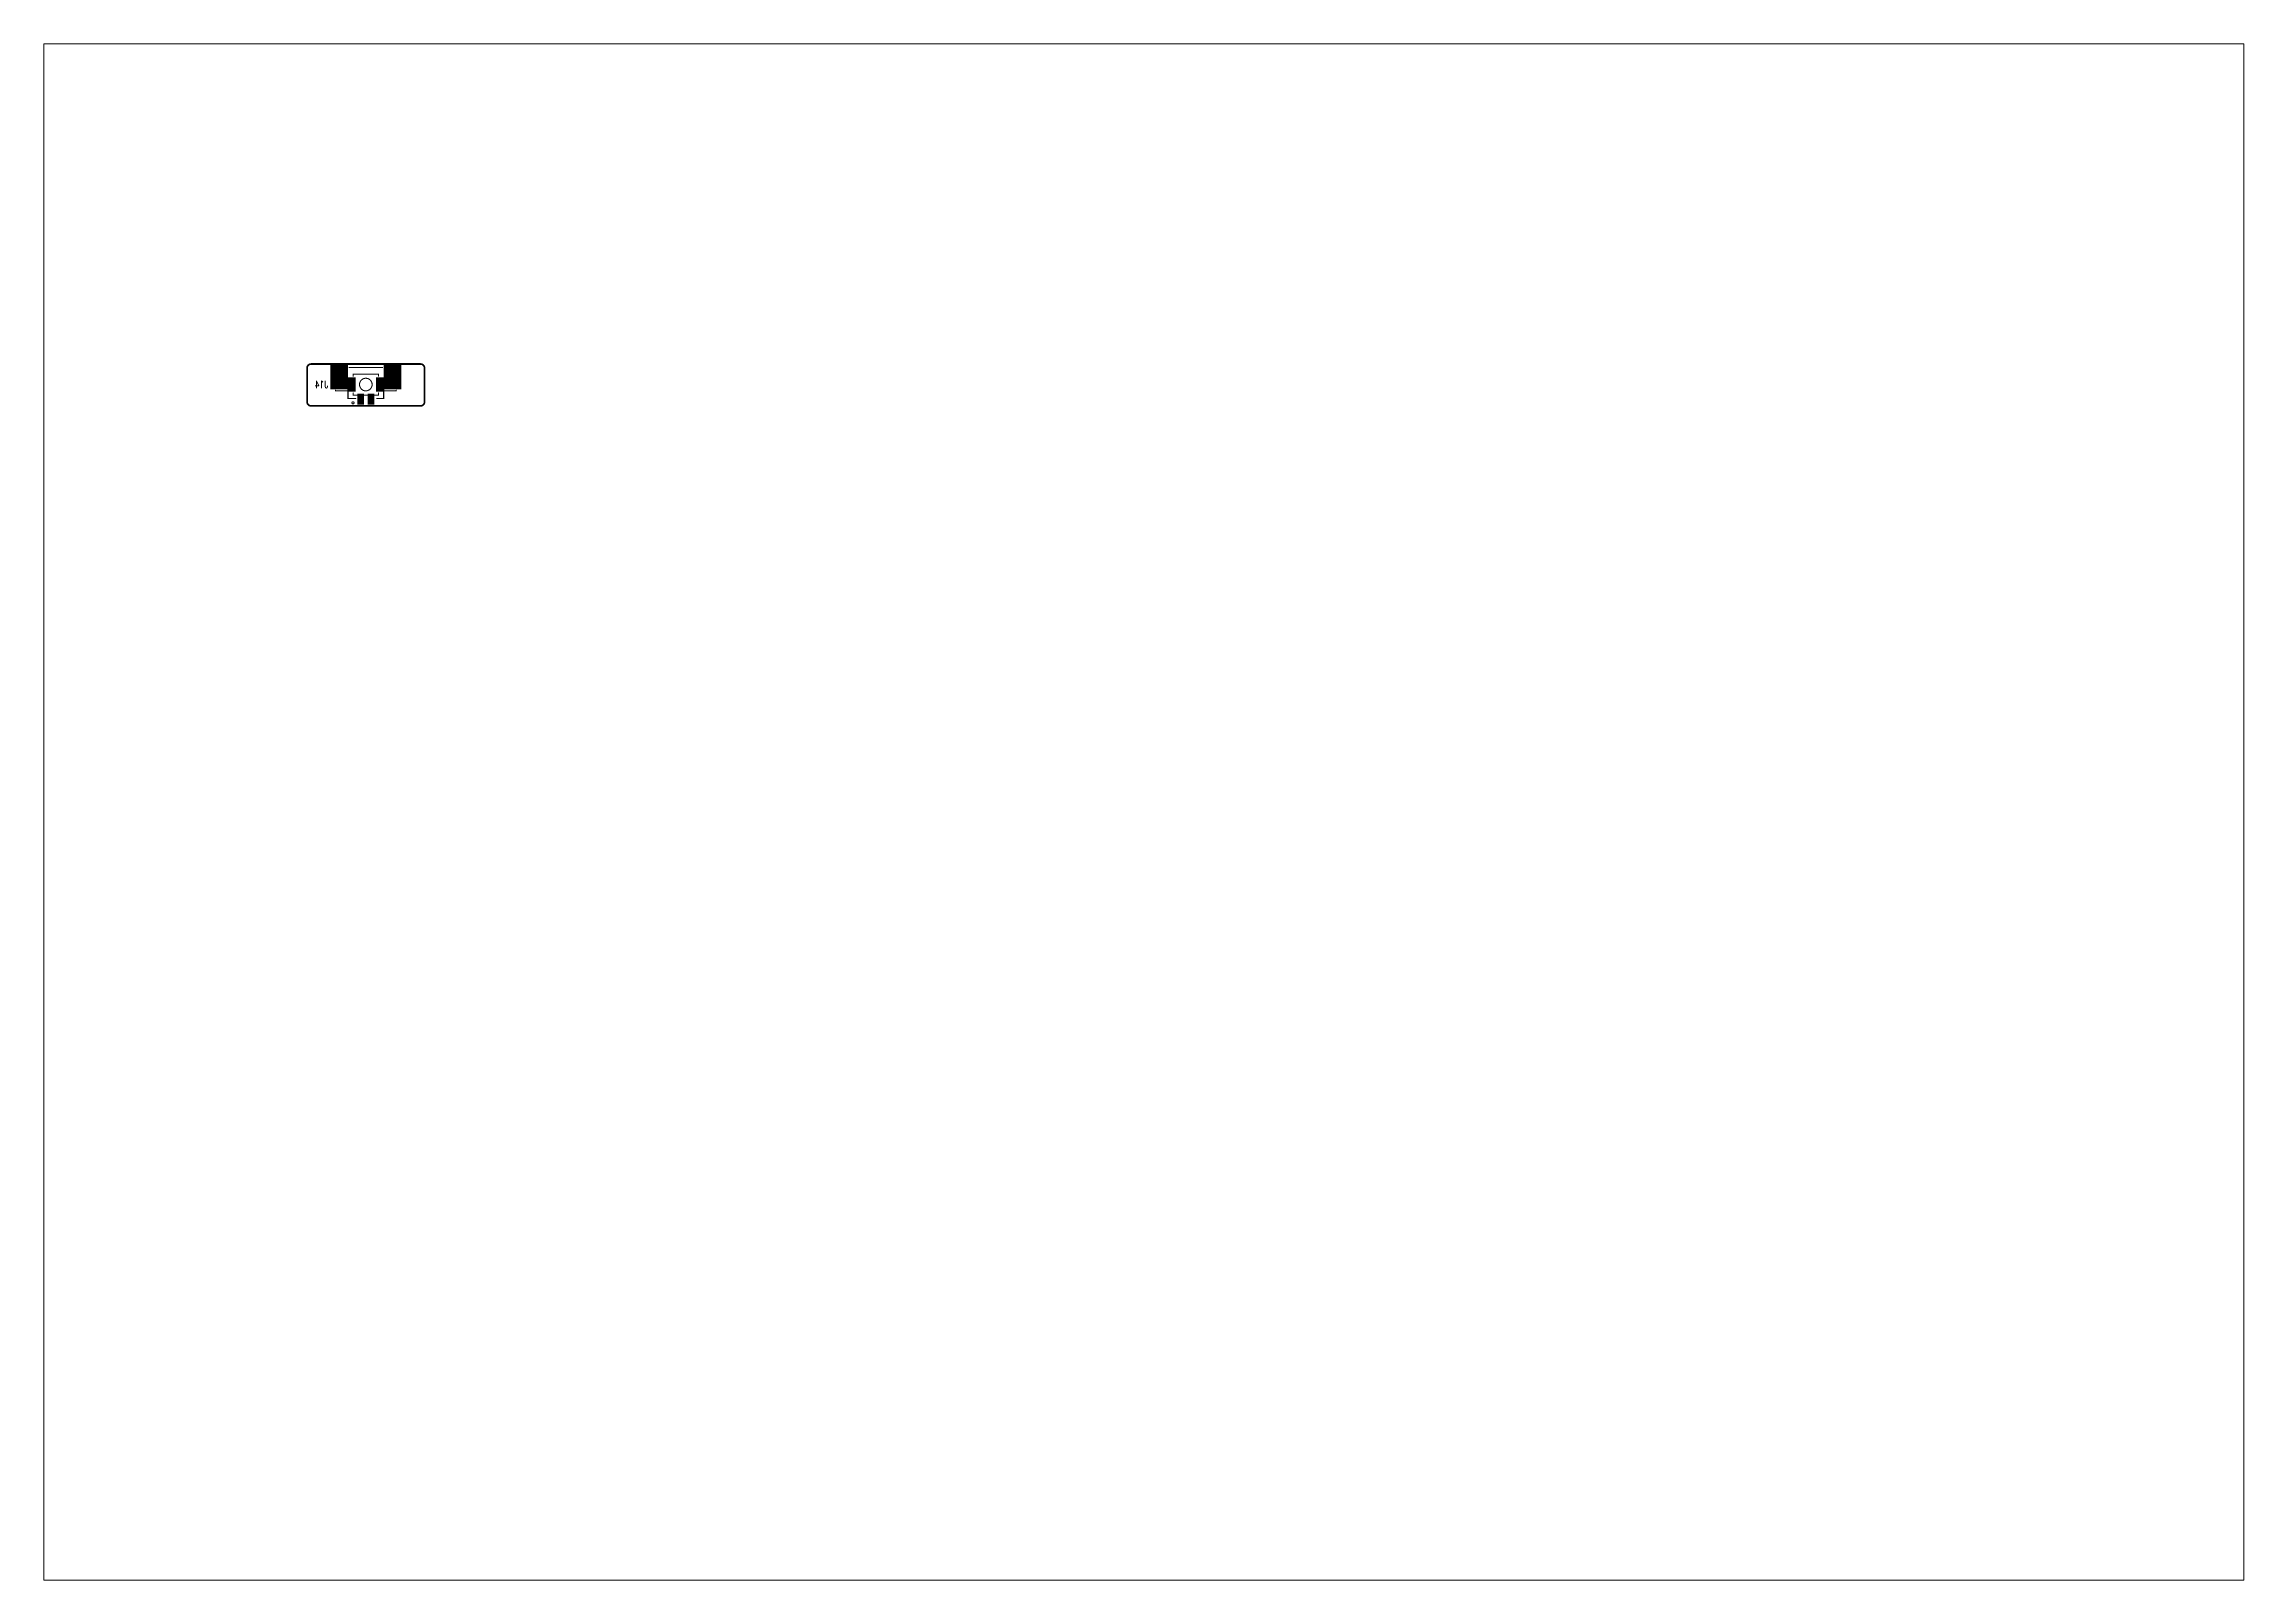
# Paper-space layout '배치1' of a CAD drawing. Extents: x 1.14 to 10.22, y 0.79 to 7.14.
# The model-space entities are those that its viewports show. They can reach past a viewport. Long polylines and large blocks are cut down to what shows.
import ezdxf
from ezdxf.enums import TextEntityAlignment as Align

# ---------------------------------------------------------------- set-up
doc = ezdxf.new("R2010")
doc.units = 0
doc.header["$MEASUREMENT"] = 0
doc.layers.get('0').update_dxf_attribs({"linetype": 'CONTINUOUS'})
for name, color, linetype in [('2D_LINE_00', 136, 'CONTINUOUS'), ('DRIL_NPLTE_THRU_01', 4, 'CONTINUOUS'), ('DRIL_NPLTE_THRU_02', 176, 'CONTINUOUS'), ('DRIL_NPLTE_THRU_03', 216, 'CONTINUOUS'), ('DRIL_NPLTE_THRU_04', 16, 'CONTINUOUS'), ('PADS_BOT', 1, 'CONTINUOUS'), ('PADS_INNER', 136, 'CONTINUOUS'), ('PADS_TOP', 136, 'CONTINUOUS'), ('PART_BOT_2DLINE_01', 6, 'CONTINUOUS'), ('PART_NAME_01', 2, 'CONTINUOUS'), ('PART_NAME_04', 6, 'CONTINUOUS'), ('PART_TOP_2DLINE_01', 2, 'CONTINUOUS')]:
    doc.layers.add(name, color=color, linetype=linetype)
doc.styles.add('W0$125', font='simplex', dxfattribs={"width": 0.75})

# ---------------------------------------------------------------- blocks, each defined once
blk = doc.blocks.new('SMOOTH_0$2')
at = {"const_width": 0.1}
blk.add_lwpolyline([(-0.05, 0, 1), (0.05, 0, 1)], format="xyb", close=True, dxfattribs=at)
blk = doc.blocks.new('DRAWING_166')
at = {"layer": '2D_LINE_00', "const_width": 0.2}
blk.add_lwpolyline([(0.00002, -0.70168, -0.414213562), (0.50002, -0.20168), (13.50002, -0.20168, -0.414213562), (14.00002, -0.70168), (14.00002, -4.70168, -0.414213562), (13.50002, -5.20168), (0.50002, -5.20168, -0.414213562), (0.00002, -4.70168)], format="xyb", close=True, dxfattribs=at)
at = {"layer": '2D_LINE_00'}
for p in [(0.00002, -0.70168), (0.50002, -0.20168)]:
    blk.add_blockref('SMOOTH_0$2', p, dxfattribs=at)
blk = doc.blocks.new('SMOOTH_0$125')
at = {"const_width": 0.0625}
blk.add_lwpolyline([(-0.03125, 0, 1), (0.03125, 0, 1)], format="xyb", close=True, dxfattribs=at)
blk = doc.blocks.new('PART_BODY_TOP_165')
at = {"layer": 'PART_TOP_2DLINE_01', "const_width": 0.125}
for points in [[(-1.5, 1), (-1.5, 1.25), (1.5, 1.25), (1.5, 1)], [(-1.5, -1), (-1.5, -1.25), (1.5, -1.25), (1.5, -1)]]:
    blk.add_lwpolyline(points, dxfattribs=at)
blk.add_lwpolyline([(0.75, 0, 1), (-0.75, 0, 1)], format="xyb", close=True, dxfattribs=at)
at = {"layer": 'PART_TOP_2DLINE_01'}
for p in [(-1.5, 1.25), (-1.5, 1), (1.5, 1.25), (1.5, 1), (-1.5, -1), (-1.5, -1.25), (1.5, -1), (1.5, -1.25)]:
    blk.add_blockref('SMOOTH_0$125', p, dxfattribs=at)
blk = doc.blocks.new('DRIL_HOLE_0')
blk.add_lwpolyline([(0, 0, 1), (0, 0, 1)], format="xyb", close=True)
blk = doc.blocks.new('PAD_0')
blk.add_lwpolyline([(0, 0, 1), (0, 0, 1)], format="xyb", close=True)
blk = doc.blocks.new('PAD_45')
at = {"const_width": 1}
blk.add_lwpolyline([(-0.85, 0), (0.85, 0)], dxfattribs=at)
blk = doc.blocks.new('STK_TOP_83')
at = {"layer": 'DRIL_NPLTE_THRU_01'}
blk.add_blockref('DRIL_HOLE_0', (0, 0), dxfattribs=at)
at = {"layer": 'DRIL_NPLTE_THRU_02'}
blk.add_blockref('DRIL_HOLE_0', (0, 0), dxfattribs=at)
at = {"layer": 'DRIL_NPLTE_THRU_03'}
blk.add_blockref('DRIL_HOLE_0', (0, 0), dxfattribs=at)
at = {"layer": 'DRIL_NPLTE_THRU_04'}
blk.add_blockref('DRIL_HOLE_0', (0, 0), dxfattribs=at)
at = {"layer": 'PADS_BOT'}
blk.add_blockref('PAD_0', (0, 0), dxfattribs=at)
at = {"layer": 'PADS_INNER'}
blk.add_blockref('PAD_0', (0, 0), dxfattribs=at)
at = {"layer": 'PADS_TOP', "rotation": 90}
blk.add_blockref('PAD_45', (0, 0), dxfattribs=at)
blk = doc.blocks.new('SYM_TOP_45')
for name, p in [('STK_TOP_83', (-1.7, 0)), ('PART_BODY_TOP_165', (0, 0)), ('STK_TOP_83', (1.7, 0))]:
    blk.add_blockref(name, p)
blk = doc.blocks.new('PART_TOP_238')
blk.add_blockref('SYM_TOP_45', (0, 0))
at = {"layer": 'PART_NAME_01', "style": 'W0$125', "width": 0.75}
blk.add_text('SW1', height=0.875, rotation=180, dxfattribs=at).set_placement((-2.6, -0.15), align=Align.MIDDLE_LEFT)
blk = doc.blocks.new('PART_BODY_BOT_167')
at = {"layer": 'PART_BOT_2DLINE_01', "const_width": 0.125}
for points in [[(-3.625, 1.5875), (-3.625, 1.675), (-2.125, 1.675), (-2.125, 2.575), (-1.2, 2.575)], [(1.3, 2.575), (2.125, 2.575), (2.125, 1.675), (3.625, 1.675), (3.625, 1.6)], [(-2, -1.125), (2, -1.125)]]:
    blk.add_lwpolyline(points, dxfattribs=at)
blk.add_lwpolyline([(-1.4, 3.1, 1), (-1.65, 3.1, 1)], format="xyb", close=True, dxfattribs=at)
at = {"layer": 'PART_BOT_2DLINE_01'}
for p in [(-2.125, 2.575), (-1.2, 2.575), (1.3, 2.575), (2.125, 2.575), (-3.625, 1.675), (-3.625, 1.5875), (-2.125, 1.675), (2.125, 1.675), (3.625, 1.675), (3.625, 1.6), (-2, -1.125), (2, -1.125)]:
    blk.add_blockref('SMOOTH_0$125', p, dxfattribs=at)
blk = doc.blocks.new('PAD_46')
at = {"const_width": 0.8}
blk.add_lwpolyline([(-0.65, 0), (0.65, 0)], dxfattribs=at)
blk = doc.blocks.new('STK_BOT_87')
at = {"layer": 'DRIL_NPLTE_THRU_01'}
blk.add_blockref('DRIL_HOLE_0', (0, 0), dxfattribs=at)
at = {"layer": 'DRIL_NPLTE_THRU_02'}
blk.add_blockref('DRIL_HOLE_0', (0, 0), dxfattribs=at)
at = {"layer": 'DRIL_NPLTE_THRU_03'}
blk.add_blockref('DRIL_HOLE_0', (0, 0), dxfattribs=at)
at = {"layer": 'DRIL_NPLTE_THRU_04'}
blk.add_blockref('DRIL_HOLE_0', (0, 0), dxfattribs=at)
at = {"layer": 'PADS_BOT', "rotation": 90}
blk.add_blockref('PAD_46', (0, 0), dxfattribs=at)
at = {"layer": 'PADS_INNER'}
blk.add_blockref('PAD_0', (0, 0), dxfattribs=at)
at = {"layer": 'PADS_TOP'}
blk.add_blockref('PAD_0', (0, 0), dxfattribs=at)
blk = doc.blocks.new('PAD_2')
at = {"const_width": 2.1}
blk.add_lwpolyline([(-1.5, 0), (1.5, 0)], dxfattribs=at)
blk = doc.blocks.new('STK_BOT_5')
at = {"layer": 'DRIL_NPLTE_THRU_01'}
blk.add_blockref('DRIL_HOLE_0', (0, 0), dxfattribs=at)
at = {"layer": 'DRIL_NPLTE_THRU_02'}
blk.add_blockref('DRIL_HOLE_0', (0, 0), dxfattribs=at)
at = {"layer": 'DRIL_NPLTE_THRU_03'}
blk.add_blockref('DRIL_HOLE_0', (0, 0), dxfattribs=at)
at = {"layer": 'DRIL_NPLTE_THRU_04'}
blk.add_blockref('DRIL_HOLE_0', (0, 0), dxfattribs=at)
at = {"layer": 'PADS_BOT', "rotation": 90}
blk.add_blockref('PAD_2', (0, 0), dxfattribs=at)
at = {"layer": 'PADS_INNER'}
blk.add_blockref('PAD_0', (0, 0), dxfattribs=at)
at = {"layer": 'PADS_TOP'}
blk.add_blockref('PAD_0', (0, 0), dxfattribs=at)
blk = doc.blocks.new('SYM_BOT_46')
for name, p in [('PART_BODY_BOT_167', (0, 0)), ('STK_BOT_87', (-0.625, 2.65)), ('STK_BOT_87', (0.625, 2.65)), ('STK_BOT_5', (-3.175, 0)), ('STK_BOT_5', (3.175, 0))]:
    blk.add_blockref(name, p)
blk = doc.blocks.new('PART_BOT_257')
blk.add_blockref('SYM_BOT_46', (0, 0))
at = {"layer": 'PART_NAME_04', "style": 'W0$125', "width": 0.75}
blk.add_text('J14', height=0.875, rotation=180, dxfattribs=at).set_placement((-4.5, 0.92), align=Align.MIDDLE_LEFT)

msp = doc.modelspace()

# ---------------------------------------------------------------- block references
msp.add_blockref('DRAWING_166', (-7, 82.5))
at = {"xscale": -1, "rotation": 180}
msp.add_blockref('PART_BOT_257', (0.00002, 80.76832), dxfattribs=at)
at = {"rotation": 180}
msp.add_blockref('PART_TOP_238', (0.00002, 79.84832), dxfattribs=at)

psp = doc.layouts.new('배치1')

# ---------------------------------------------------------------- viewports
at = {"layer": '0', "linetype": 'Continuous'}
psp.add_viewport(center=(5.6783, 3.9667), size=(9.0853, 6.346667), view_center_point=(92.64917, 28.93205), view_height=182.9766271, dxfattribs=at)

doc.saveas('drawing.dxf')
